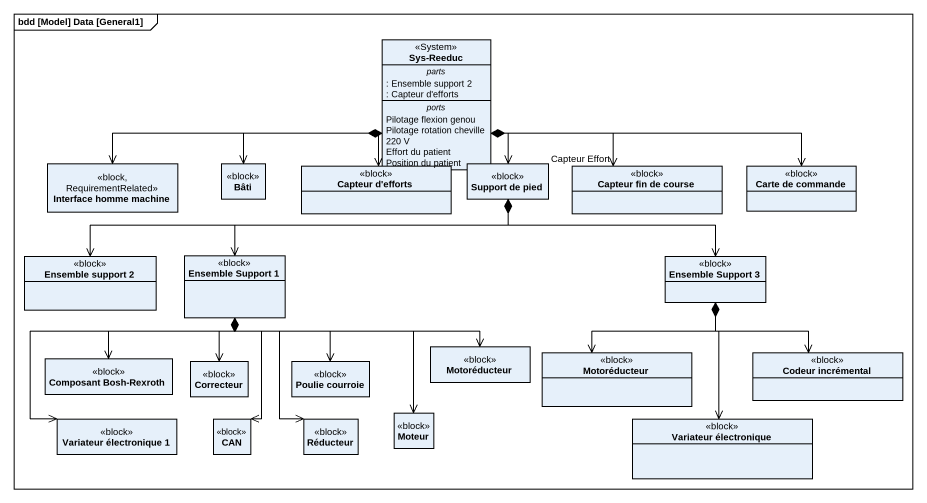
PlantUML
@startuml
mainframe bdd [Model] Data [General1]
hide circle
hide empty members
class "Sys-Reeduc" as Sys_Reeduc <<System>> {
  -- parts --
  : Ensemble support 2
  : Capteur d'efforts
  -- ports --
  Pilotage flexion genou
  Pilotage rotation cheville
  220 V
  Effort du patient
  Position du patient
}
class "Interface homme machine" as Interface_homme_machine <<block, RequirementRelated>>
class Bâti <<block>>
class "Capteur d'efforts" as Capteur_d_efforts <<block>>
class "Support de pied" as Support_de_pied <<block>>
class "Capteur fin de course" as Capteur_fin_de_course <<block>>
class "Carte de commande" as Carte_de_commande <<block>>
class "Ensemble support 2" as Ensemble_support_2 <<block>>
class "Ensemble Support 1" as Ensemble_Support_1 <<block>>
class "Ensemble Support 3" as Ensemble_Support_3 <<block>>
class Motoréducteur <<block>>
class "Composant Bosh-Rexroth" as Composant_Bosh_Rexroth <<block>>
class Correcteur <<block>>
class "Poulie courroie" as Poulie_courroie <<block>>
class "Motoréducteur" as Motoréducteur_2 <<block>>
class "Codeur incrémental" as Codeur_incrémental <<block>>
class "Variateur électronique 1" as Variateur_électronique_1 <<block>>
class CAN <<block>>
class Réducteur <<block>>
class Moteur <<block>>
class "Variateur électronique" as Variateur_électronique <<block>>
Sys_Reeduc *-left-> Interface_homme_machine
Sys_Reeduc *-left-> Bâti
Sys_Reeduc *--> Capteur_d_efforts
Sys_Reeduc *--> Support_de_pied
Sys_Reeduc *-right-> "Capteur Effort" Capteur_fin_de_course
Sys_Reeduc *-right-> Carte_de_commande
Support_de_pied *-left-> Ensemble_support_2
Support_de_pied *-left-> Ensemble_Support_1
Support_de_pied *-right-> Ensemble_Support_3
Ensemble_Support_1 *-right-> Motoréducteur
Ensemble_Support_1 *--> Composant_Bosh_Rexroth
Ensemble_Support_1 *--> Correcteur
Ensemble_Support_1 *--> Poulie_courroie
Ensemble_Support_1 *--> Variateur_électronique_1
Ensemble_Support_1 *--> CAN
Ensemble_Support_1 *--> Réducteur
Ensemble_Support_1 *--> Moteur
Ensemble_Support_3 *--> Motoréducteur_2
Ensemble_Support_3 *--> Codeur_incrémental
Ensemble_Support_3 *--> Variateur_électronique
@enduml
